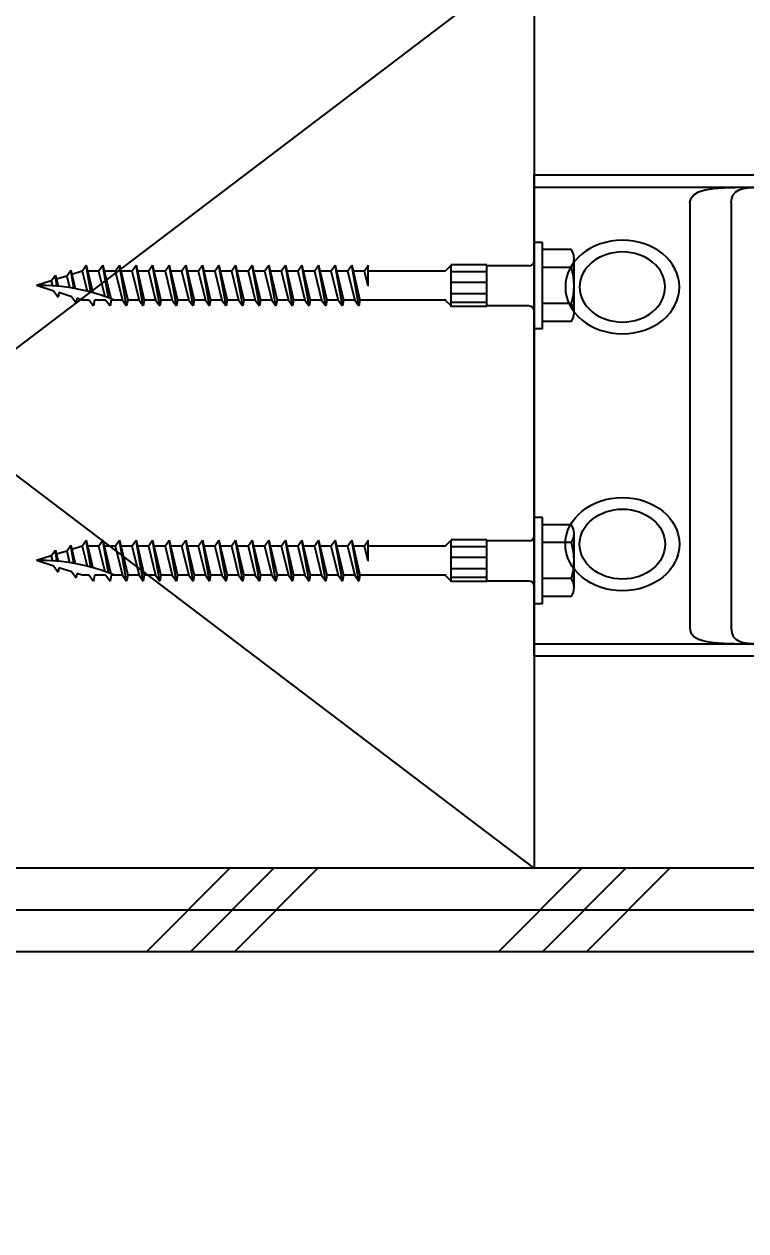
# Model space of a CAD drawing. Header units: inches. Extents: x -16404 to 14624, y -1591 to 16152.
# Drawn here: x 8305.34 to 8309.68, y 6149.86 to 6157.13 of the extents above; entities that cross this region are included whole.
import ezdxf
from ezdxf import colors
from ezdxf.entities.mleader import LeaderData, LeaderLine
from ezdxf.math import Vec2, Vec3

# ---------------------------------------------------------------- set-up
doc = ezdxf.new("R2010")
doc.units = ezdxf.units.IN
doc.header["$LTSCALE"] = 24
doc.header["$MEASUREMENT"] = 0
doc.linetypes.add('HIDDEN', pattern=[0.375, 0.25, -0.125])
doc.layers.get('0').update_dxf_attribs({"linetype": 'CONTINUOUS'})
doc.layers.add('DESIGNER COMMENTS', color=221, linetype='CONTINUOUS', plot=False)
for name, color, linetype in [('S-ANNO-NOTE', 4, 'CONTINUOUS'), ('S-FASTENERS', 1, 'CONTINUOUS'), ('S-SIMPSON', 2, 'CONTINUOUS'), ('S-TYP DETAIL BLOCKS', 1, 'CONTINUOUS'), ('S-WOOD', 3, 'CONTINUOUS')]:
    doc.layers.add(name, color=color, linetype=linetype)
doc.styles.add('Arial', font='arial.ttf', dxfattribs={"width": 0.85})

# ---------------------------------------------------------------- blocks, each defined once
blk = doc.blocks.new('_Open90')
at = {"color": 0, "linetype": 'ByBlock', "lineweight": -2}
for p, q in [((-0.5, 0.5), (0, 0)), ((0, 0), (-1, 0)), ((0, 0), (-0.5, -0.5))]:
    blk.add_line(p, q, dxfattribs=at)
blk = doc.blocks.new('HDU-TOP')
for p, q in [((1, -0.075), (-0.9998, -0.075)), ((-1.2809, -0.375), (1.2809, -0.375)), ((-1.3748, -0.7164), (-1.3748, -0.45)), ((1.3748, -0.7164), (1.3748, -0.45)), ((-1.375, -0.875), (-1.375, -0.874)), ((-0.5, -1.25), (-0.5, -1.375)), ((0.5, -1.25), (0.5, -1.375)), ((-1.2809, -2.375), (1.2809, -2.375))]:
    blk.add_line(p, q)
at = {"linetype": 'HIDDEN'}
for p, q in [((-1.2809, -0.625), (1.2809, -0.625)), ((-1.2809, -2.125), (1.2809, -2.125))]:
    blk.add_line(p, q, dxfattribs=at)
blk.add_lwpolyline([(-1.45, -3.3125), (-1.45, -0.4375, -0.414214), (-1.0125, 0), (1.0125, 0, -0.414214), (1.45, -0.4375), (1.45, -3.3125)], format="xyb", close=True)
for points in [[(-1.3755, -3.3125), (-1.375, -0.794), (-1.3748, -0.7164), (-1.3738, -0.644), (-1.3715, -0.578), (-1.3669, -0.5187), (-1.359, -0.4683), (-1.3472, -0.4283), (-1.3304, -0.3989), (-1.3082, -0.3809), (-1.2809, -0.375)], [(1.3755, -3.3125), (1.375, -0.794), (1.3748, -0.7164), (1.3738, -0.644), (1.3715, -0.578), (1.3669, -0.5187), (1.359, -0.4683), (1.3472, -0.4283), (1.3304, -0.3989), (1.3082, -0.3809), (1.2809, -0.375)], [(-1.2809, -2.375), (-1.3082, -2.3691), (-1.3304, -2.3511), (-1.3472, -2.3217), (-1.359, -2.2817), (-1.3669, -2.2313), (-1.3715, -2.172), (-1.3738, -2.106), (-1.3748, -2.0336), (-1.375, -1.956), (-1.375, -1.876)], [(1.2809, -2.375), (1.3082, -2.3691), (1.3304, -2.3511), (1.3472, -2.3217), (1.359, -2.2817), (1.3669, -2.2313), (1.3715, -2.172), (1.3738, -2.106), (1.3748, -2.0336), (1.375, -1.956), (1.375, -1.876)]]:
    blk.add_lwpolyline(points)
for points in [[(-1.2809, -2.125), (-1.3082, -2.122), (-1.3304, -2.1131), (-1.3472, -2.0983), (-1.359, -2.0783), (-1.3669, -2.0531), (-1.3715, -2.0235), (-1.3738, -1.9905), (-1.3748, -1.9543), (-1.375, -1.9155)], [(1.2809, -2.125), (1.3082, -2.122), (1.3304, -2.1131), (1.3472, -2.0983), (1.359, -2.0783), (1.3669, -2.0531), (1.3715, -2.0235), (1.3738, -1.9905), (1.3748, -1.9543), (1.375, -1.9155)]]:
    blk.add_lwpolyline(points, dxfattribs=at)
blk.add_circle((0, -1.3125), 0.3438)
for centre, radius, start, end in [((-0.9998, -0.45), 0.375, 90, 180), ((0.9998, -0.45), 0.375, 0, 90), ((0, -1.25), 0.5, 0, 180), ((0, -1.375), 0.5, 180, 0)]:
    blk.add_arc(centre, radius, start, end)
for centre, start, end in [((-1.2809, -0.7189), 90, 180), ((1.2809, -0.7189), 0, 90)]:
    blk.add_arc(centre, 0.0939, start, end, dxfattribs=at)
at = {"extrusion": (0, 0, -1)}
for major_axis in [(0, -0.3438), (0, -0.2578)]:
    blk.add_ellipse((-0.7744, -2.7812), major_axis=major_axis, ratio=0.818182, dxfattribs=at)
for major_axis in [(0, -0.3438), (0, -0.2578)]:
    blk.add_ellipse((0.7744, -2.7812), major_axis=major_axis, ratio=0.818182)
blk = doc.blocks.new('SDS.25X3-f')
at = {"layer": 'S-SIMPSON'}
for p, q in [((-0.2165, 0.2244), (-0.2165, 0.05)), ((0.1624, 0.24), (-0.1624, 0.24)), ((-0.1083, 0.2244), (-0.1083, 0.05)), ((0.1083, 0.2244), (0.1083, 0.05)), ((0.2165, 0.2244), (0.2165, 0.05)), ((0.26, 0.05), (-0.26, 0.05)), ((-0.26, 0.05), (-0.26, 0)), ((0.26, 0), (-0.26, 0)), ((0.26, 0.05), (0.26, 0)), ((-0.1259, -0.286), (-0.1259, -0.5)), ((0.1259, -0.286), (-0.1259, -0.286)), ((-0.0823, -0.286), (-0.0823, -0.5)), ((-0.0192, -0.286), (-0.0192, -0.5)), ((0.0494, -0.286), (0.0494, -0.5)), ((0.1018, -0.286), (0.1018, -0.5)), ((0.1259, -0.286), (0.1259, -0.5)), ((0.1276, -0.5), (-0.1242, -0.5)), ((-0.087, -0.536), (-0.123, -0.5)), ((0.123, -0.5), (0.087, -0.536)), ((-0.087, -0.536), (-0.087, -1)), ((-0.087, -0.5749), (-0.087, -1)), ((0.087, -0.5316), (0.087, -1.05)), ((0.087, -0.5316), (0.087, -1.05)), ((-0.087, -1.0249), (-0.123, -0.9997)), ((-0.087, -1.0249), (0, -1.0032)), ((0.087, -0.9816), (0.087, -1.05)), ((0.087, -0.9816), (0.087, -1.05)), ((0.087, -0.9816), (0.087, -1.05)), ((0.087, -0.9816), (0.087, -1.05)), ((-0.123, -1.0997), (0.087, -1.05)), ((-0.123, -1.0997), (0.087, -1.05)), ((0.123, -1.0563), (-0.123, -1.0997)), ((0.123, -1.0563), (-0.123, -1.0997)), ((-0.087, -1.0249), (-0.087, -1.0912)), ((-0.087, -1.0249), (-0.087, -1.0912)), ((-0.087, -1.0249), (-0.087, -1.0912)), ((-0.087, -1.0249), (-0.087, -1.0912)), ((-0.087, -1.0249), (-0.087, -1.0912)), ((-0.087, -1.0249), (-0.087, -1.0912)), ((-0.087, -1.0249), (-0.087, -1.0912)), ((-0.087, -1.0249), (-0.087, -1.0912)), ((-0.087, -1.1249), (0.087, -1.0816)), ((-0.087, -1.1249), (0.087, -1.0816)), ((0.087, -1.05), (0.123, -1.0563)), ((0.087, -1.05), (0.123, -1.0563)), ((0.087, -1.0816), (0.123, -1.0563)), ((0.087, -1.0816), (0.123, -1.0563)), ((0.087, -1.0816), (0.087, -1.15)), ((0.087, -1.0816), (0.087, -1.15)), ((0.087, -1.0816), (0.087, -1.15)), ((0.087, -1.0816), (0.087, -1.15)), ((0.087, -1.0816), (0.087, -1.15)), ((0.087, -1.0816), (0.087, -1.15)), ((0.087, -1.0816), (0.087, -1.15)), ((-0.087, -1.1249), (-0.123, -1.0997)), ((-0.087, -1.1249), (-0.123, -1.0997)), ((-0.123, -1.1997), (0.087, -1.15)), ((-0.123, -1.1997), (0.087, -1.15)), ((-0.123, -1.1997), (0.087, -1.15)), ((0.123, -1.1563), (-0.123, -1.1997)), ((0.123, -1.1563), (-0.123, -1.1997)), ((0.123, -1.1563), (-0.123, -1.1997)), ((-0.087, -1.1249), (-0.087, -1.1912)), ((-0.087, -1.1249), (-0.087, -1.1912)), ((-0.087, -1.1249), (-0.087, -1.1912)), ((-0.087, -1.1249), (-0.087, -1.1912)), ((-0.087, -1.1249), (-0.087, -1.1912)), ((-0.087, -1.1249), (-0.087, -1.1912)), ((-0.087, -1.1249), (-0.087, -1.1912)), ((0.087, -1.15), (0.123, -1.1563)), ((0.087, -1.15), (0.123, -1.1563)), ((0.087, -1.15), (0.123, -1.1563)), ((0.087, -1.1816), (0.123, -1.1563)), ((0.087, -1.1816), (0.123, -1.1563)), ((0.087, -1.1816), (0.123, -1.1563)), ((-0.087, -1.2249), (-0.123, -1.1997)), ((-0.087, -1.2249), (-0.123, -1.1997)), ((-0.087, -1.2249), (-0.123, -1.1997)), ((-0.087, -1.2249), (0.087, -1.1816)), ((-0.087, -1.2249), (0.087, -1.1816)), ((-0.087, -1.2249), (0.087, -1.1816)), ((-0.087, -1.2249), (-0.087, -1.2912)), ((-0.087, -1.2249), (-0.087, -1.2912)), ((-0.087, -1.2249), (-0.087, -1.2912)), ((-0.087, -1.2249), (-0.087, -1.2912)), ((-0.087, -1.2249), (-0.087, -1.2912)), ((0.087, -1.1816), (0.087, -1.25)), ((0.087, -1.1816), (0.087, -1.25)), ((0.087, -1.1816), (0.087, -1.25)), ((0.087, -1.1816), (0.087, -1.25)), ((0.087, -1.1816), (0.087, -1.25)), ((-0.123, -1.2997), (0.087, -1.25)), ((-0.123, -1.2997), (0.087, -1.25)), ((-0.123, -1.2997), (0.087, -1.25)), ((0.123, -1.2563), (-0.123, -1.2997)), ((0.123, -1.2563), (-0.123, -1.2997)), ((0.123, -1.2563), (-0.123, -1.2997)), ((-0.087, -1.3249), (-0.123, -1.2997)), ((-0.087, -1.3249), (-0.123, -1.2997)), ((-0.087, -1.3249), (-0.123, -1.2997)), ((-0.087, -1.3249), (0.087, -1.2816)), ((-0.087, -1.3249), (0.087, -1.2816)), ((-0.087, -1.3249), (0.087, -1.2816)), ((0.087, -1.25), (0.123, -1.2563)), ((0.087, -1.25), (0.123, -1.2563)), ((0.087, -1.25), (0.123, -1.2563)), ((0.087, -1.2816), (0.123, -1.2563)), ((0.087, -1.2816), (0.123, -1.2563)), ((0.087, -1.2816), (0.123, -1.2563)), ((0.087, -1.2816), (0.087, -1.35)), ((0.087, -1.2816), (0.087, -1.35)), ((0.087, -1.2816), (0.087, -1.35)), ((0.087, -1.2816), (0.087, -1.35)), ((0.087, -1.2816), (0.087, -1.35)), ((0.087, -1.2816), (0.087, -1.35)), ((0.087, -1.2816), (0.087, -1.35)), ((0.087, -1.2816), (0.087, -1.35)), ((-0.123, -1.3997), (0.087, -1.35)), ((-0.123, -1.3997), (0.087, -1.35)), ((-0.123, -1.3997), (0.087, -1.35)), ((-0.123, -1.3997), (0.087, -1.35)), ((0.123, -1.3563), (-0.123, -1.3997)), ((0.123, -1.3563), (-0.123, -1.3997)), ((0.123, -1.3563), (-0.123, -1.3997)), ((0.123, -1.3563), (-0.123, -1.3997)), ((-0.087, -1.3249), (-0.087, -1.3912)), ((-0.087, -1.3249), (-0.087, -1.3912)), ((-0.087, -1.3249), (-0.087, -1.3912)), ((-0.087, -1.3249), (-0.087, -1.3912)), ((-0.087, -1.3249), (-0.087, -1.3912)), ((-0.087, -1.3249), (-0.087, -1.3912)), ((-0.087, -1.3249), (-0.087, -1.3912)), ((-0.087, -1.3249), (-0.087, -1.3912)), ((0.087, -1.35), (0.123, -1.3563)), ((0.087, -1.35), (0.123, -1.3563)), ((0.087, -1.35), (0.123, -1.3563)), ((0.087, -1.35), (0.123, -1.3563)), ((0.087, -1.3816), (0.123, -1.3563)), ((0.087, -1.3816), (0.123, -1.3563)), ((0.087, -1.3816), (0.123, -1.3563)), ((0.087, -1.3816), (0.123, -1.3563)), ((-0.087, -1.4249), (-0.123, -1.3997)), ((-0.087, -1.4249), (-0.123, -1.3997)), ((-0.087, -1.4249), (-0.123, -1.3997)), ((-0.087, -1.4249), (-0.123, -1.3997)), ((-0.123, -1.4997), (0.087, -1.45)), ((-0.123, -1.4997), (0.087, -1.45)), ((-0.123, -1.4997), (0.087, -1.45)), ((-0.123, -1.4997), (0.087, -1.45)), ((-0.087, -1.4249), (0.087, -1.3816)), ((-0.087, -1.4249), (0.087, -1.3816)), ((-0.087, -1.4249), (0.087, -1.3816)), ((-0.087, -1.4249), (0.087, -1.3816)), ((-0.087, -1.4249), (-0.087, -1.4912)), ((-0.087, -1.4249), (-0.087, -1.4912)), ((-0.087, -1.4249), (-0.087, -1.4912)), ((-0.087, -1.4249), (-0.087, -1.4912)), ((-0.087, -1.4249), (-0.087, -1.4912)), ((-0.087, -1.4249), (-0.087, -1.4912)), ((0.087, -1.3816), (0.087, -1.45)), ((0.087, -1.3816), (0.087, -1.45)), ((0.087, -1.3816), (0.087, -1.45)), ((0.087, -1.3816), (0.087, -1.45)), ((0.087, -1.3816), (0.087, -1.45)), ((0.087, -1.3816), (0.087, -1.45)), ((0.087, -1.45), (0.123, -1.4563)), ((0.087, -1.45), (0.123, -1.4563)), ((0.087, -1.45), (0.123, -1.4563)), ((0.087, -1.45), (0.123, -1.4563)), ((0.123, -1.4563), (-0.123, -1.4997)), ((0.123, -1.4563), (-0.123, -1.4997)), ((0.123, -1.4563), (-0.123, -1.4997)), ((0.123, -1.4563), (-0.123, -1.4997)), ((-0.087, -1.5249), (-0.123, -1.4997)), ((-0.087, -1.5249), (-0.123, -1.4997)), ((-0.087, -1.5249), (-0.123, -1.4997)), ((-0.087, -1.5249), (-0.123, -1.4997)), ((-0.087, -1.5249), (-0.123, -1.4997)), ((-0.087, -1.5249), (0.087, -1.4816)), ((-0.087, -1.5249), (0.087, -1.4816)), ((-0.087, -1.5249), (0.087, -1.4816)), ((-0.087, -1.5249), (0.087, -1.4816)), ((-0.087, -1.5249), (0, -1.5032)), ((-0.087, -1.5249), (-0.087, -1.5912)), ((-0.087, -1.5249), (-0.087, -1.5912)), ((-0.087, -1.5249), (-0.087, -1.5912)), ((-0.087, -1.5249), (-0.087, -1.5912)), ((-0.087, -1.5249), (-0.087, -1.5912)), ((-0.087, -1.5249), (-0.087, -1.5912)), ((-0.087, -1.5249), (-0.087, -1.5912)), ((0.087, -1.4816), (0.123, -1.4563)), ((0.087, -1.4816), (0.123, -1.4563)), ((0.087, -1.4816), (0.123, -1.4563)), ((0.087, -1.4816), (0.123, -1.4563)), ((0.087, -1.4816), (0.087, -1.55)), ((0.087, -1.4816), (0.087, -1.55)), ((0.087, -1.4816), (0.087, -1.55)), ((0.087, -1.4816), (0.087, -1.55)), ((0.087, -1.4816), (0.087, -1.55)), ((0.087, -1.4816), (0.087, -1.55)), ((0.087, -1.4816), (0.087, -1.55)), ((-0.123, -1.5997), (0.087, -1.55)), ((-0.123, -1.5997), (0.087, -1.55)), ((-0.123, -1.5997), (0.087, -1.55)), ((-0.123, -1.5997), (0.087, -1.55)), ((0.123, -1.5563), (-0.123, -1.5997)), ((0.123, -1.5563), (-0.123, -1.5997)), ((0.123, -1.5563), (-0.123, -1.5997)), ((0.123, -1.5563), (-0.123, -1.5997)), ((-0.087, -1.6249), (0.087, -1.5816)), ((-0.087, -1.6249), (0.087, -1.5816)), ((-0.087, -1.6249), (0.087, -1.5816)), ((-0.087, -1.6249), (0.087, -1.5816)), ((0.087, -1.55), (0.123, -1.5563)), ((0.087, -1.55), (0.123, -1.5563)), ((0.087, -1.55), (0.123, -1.5563)), ((0.087, -1.55), (0.123, -1.5563)), ((0.087, -1.5816), (0.123, -1.5563)), ((0.087, -1.5816), (0.123, -1.5563)), ((0.087, -1.5816), (0.123, -1.5563)), ((0.087, -1.5816), (0.123, -1.5563)), ((0.087, -1.5816), (0.087, -1.65)), ((0.087, -1.5816), (0.087, -1.65)), ((0.087, -1.5816), (0.087, -1.65)), ((0.087, -1.5816), (0.087, -1.65)), ((0.087, -1.5816), (0.087, -1.65)), ((0.087, -1.5816), (0.087, -1.65)), ((0.087, -1.5816), (0.087, -1.65)), ((-0.087, -1.6249), (-0.123, -1.5997)), ((-0.087, -1.6249), (-0.123, -1.5997)), ((-0.087, -1.6249), (-0.123, -1.5997)), ((-0.087, -1.6249), (-0.123, -1.5997)), ((-0.123, -1.6997), (0.087, -1.65)), ((-0.123, -1.6997), (0.087, -1.65)), ((-0.123, -1.6997), (0.087, -1.65)), ((-0.123, -1.6997), (0.087, -1.65)), ((-0.123, -1.6997), (0.087, -1.65)), ((0.123, -1.6563), (-0.123, -1.6997)), ((0.123, -1.6563), (-0.123, -1.6997)), ((0.123, -1.6563), (-0.123, -1.6997)), ((0.123, -1.6563), (-0.123, -1.6997)), ((0.123, -1.6563), (-0.123, -1.6997)), ((-0.087, -1.6249), (-0.087, -1.6912)), ((-0.087, -1.6249), (-0.087, -1.6912)), ((-0.087, -1.6249), (-0.087, -1.6912)), ((-0.087, -1.6249), (-0.087, -1.6912)), ((-0.087, -1.6249), (-0.087, -1.6912)), ((-0.087, -1.6249), (-0.087, -1.6912)), ((-0.087, -1.6249), (-0.087, -1.6912)), ((0.087, -1.65), (0.123, -1.6563)), ((0.087, -1.65), (0.123, -1.6563)), ((0.087, -1.65), (0.123, -1.6563)), ((0.087, -1.65), (0.123, -1.6563)), ((0.087, -1.65), (0.123, -1.6563)), ((0.087, -1.6816), (0.123, -1.6563)), ((0.087, -1.6816), (0.123, -1.6563)), ((0.087, -1.6816), (0.123, -1.6563)), ((0.087, -1.6816), (0.123, -1.6563)), ((0.087, -1.6816), (0.123, -1.6563)), ((-0.087, -1.7249), (-0.123, -1.6997)), ((-0.087, -1.7249), (-0.123, -1.6997)), ((-0.087, -1.7249), (-0.123, -1.6997)), ((-0.087, -1.7249), (-0.123, -1.6997)), ((-0.087, -1.7249), (-0.123, -1.6997)), ((-0.087, -1.7249), (0.087, -1.6816)), ((-0.087, -1.7249), (0.087, -1.6816)), ((-0.087, -1.7249), (0.087, -1.6816)), ((-0.087, -1.7249), (0.087, -1.6816)), ((-0.087, -1.7249), (0.087, -1.6816)), ((-0.087, -1.7249), (-0.087, -1.7912)), ((-0.087, -1.7249), (-0.087, -1.7912)), ((-0.087, -1.7249), (-0.087, -1.7912)), ((-0.087, -1.7249), (-0.087, -1.7912)), ((0.087, -1.6816), (0.087, -1.75)), ((0.087, -1.6816), (0.087, -1.75)), ((0.087, -1.6816), (0.087, -1.75)), ((0.087, -1.6816), (0.087, -1.75)), ((-0.123, -1.7997), (0.087, -1.75)), ((-0.123, -1.7997), (0.087, -1.75)), ((-0.123, -1.7997), (0.087, -1.75)), ((-0.123, -1.7997), (0.087, -1.75)), ((0.123, -1.7563), (-0.123, -1.7997)), ((0.123, -1.7563), (-0.123, -1.7997)), ((0.123, -1.7563), (-0.123, -1.7997)), ((0.123, -1.7563), (-0.123, -1.7997)), ((-0.087, -1.8249), (-0.123, -1.7997)), ((-0.087, -1.8249), (-0.123, -1.7997)), ((-0.087, -1.8249), (-0.123, -1.7997)), ((-0.087, -1.8249), (-0.123, -1.7997)), ((-0.087, -1.8249), (0.087, -1.7816)), ((-0.087, -1.8249), (0.087, -1.7816)), ((-0.087, -1.8249), (0.087, -1.7816)), ((-0.087, -1.8249), (0.087, -1.7816)), ((0.087, -1.75), (0.123, -1.7563)), ((0.087, -1.75), (0.123, -1.7563)), ((0.087, -1.75), (0.123, -1.7563)), ((0.087, -1.75), (0.123, -1.7563)), ((0.087, -1.7816), (0.123, -1.7563)), ((0.087, -1.7816), (0.123, -1.7563)), ((0.087, -1.7816), (0.123, -1.7563)), ((0.087, -1.7816), (0.123, -1.7563)), ((0.087, -1.7816), (0.087, -1.85)), ((0.087, -1.7816), (0.087, -1.85)), ((0.087, -1.7816), (0.087, -1.85)), ((0.087, -1.7816), (0.087, -1.85)), ((0.087, -1.7816), (0.087, -1.85)), ((0.087, -1.7816), (0.087, -1.85)), ((-0.123, -1.8997), (0.087, -1.85)), ((-0.123, -1.8997), (0.087, -1.85)), ((-0.123, -1.8997), (0.087, -1.85)), ((-0.123, -1.8997), (0.087, -1.85)), ((0.123, -1.8563), (-0.123, -1.8997)), ((0.123, -1.8563), (-0.123, -1.8997)), ((0.123, -1.8563), (-0.123, -1.8997)), ((0.123, -1.8563), (-0.123, -1.8997)), ((-0.087, -1.8249), (-0.087, -1.8912)), ((-0.087, -1.8249), (-0.087, -1.8912)), ((-0.087, -1.8249), (-0.087, -1.8912)), ((-0.087, -1.8249), (-0.087, -1.8912)), ((-0.087, -1.8249), (-0.087, -1.8912)), ((-0.087, -1.8249), (-0.087, -1.8912)), ((-0.087, -1.9249), (0.087, -1.8816)), ((-0.087, -1.9249), (0.087, -1.8816)), ((-0.087, -1.9249), (0.087, -1.8816)), ((-0.087, -1.9249), (0.087, -1.8816)), ((0.087, -1.85), (0.123, -1.8563)), ((0.087, -1.85), (0.123, -1.8563)), ((0.087, -1.85), (0.123, -1.8563)), ((0.087, -1.85), (0.123, -1.8563)), ((0.087, -1.8816), (0.123, -1.8563)), ((0.087, -1.8816), (0.123, -1.8563)), ((0.087, -1.8816), (0.123, -1.8563)), ((0.087, -1.8816), (0.123, -1.8563)), ((0.087, -1.8816), (0.087, -1.95)), ((0.087, -1.8816), (0.087, -1.95)), ((0.087, -1.8816), (0.087, -1.95)), ((0.087, -1.8816), (0.087, -1.95)), ((-0.087, -1.9249), (-0.123, -1.8997)), ((-0.087, -1.9249), (-0.123, -1.8997)), ((-0.087, -1.9249), (-0.123, -1.8997)), ((-0.087, -1.9249), (-0.123, -1.8997)), ((-0.123, -1.9997), (0.087, -1.95)), ((-0.123, -1.9997), (0.087, -1.95)), ((-0.123, -1.9997), (0.087, -1.95)), ((-0.123, -1.9997), (0.087, -1.95)), ((0.123, -1.9563), (-0.123, -1.9997)), ((0.123, -1.9563), (-0.123, -1.9997)), ((0.123, -1.9563), (-0.123, -1.9997)), ((0.123, -1.9563), (-0.123, -1.9997)), ((-0.087, -1.9249), (-0.087, -1.9912)), ((-0.087, -1.9249), (-0.087, -1.9912)), ((-0.087, -1.9249), (-0.087, -1.9912)), ((-0.087, -1.9249), (-0.087, -1.9912)), ((0.087, -1.95), (0.123, -1.9563)), ((0.087, -1.95), (0.123, -1.9563)), ((0.087, -1.95), (0.123, -1.9563)), ((0.087, -1.95), (0.123, -1.9563)), ((0.087, -1.9816), (0.123, -1.9563)), ((0.087, -1.9816), (0.123, -1.9563)), ((0.087, -1.9816), (0.123, -1.9563)), ((0.087, -1.9816), (0.123, -1.9563)), ((-0.087, -2.0249), (-0.123, -1.9997)), ((-0.087, -2.0249), (-0.123, -1.9997)), ((-0.087, -2.0249), (-0.123, -1.9997)), ((-0.087, -2.0249), (-0.123, -1.9997)), ((-0.087, -2.0249), (0.087, -1.9816)), ((-0.087, -2.0249), (0.087, -1.9816)), ((-0.087, -2.0249), (0.087, -1.9816)), ((-0.087, -2.0249), (0.087, -1.9816)), ((-0.087, -2.0249), (-0.087, -2.0912)), ((0.087, -1.9816), (0.087, -2.05)), ((-0.123, -2.0997), (0.087, -2.05)), ((-0.123, -2.0997), (0.087, -2.05)), ((0.123, -2.0563), (-0.123, -2.0997)), ((0.123, -2.0563), (-0.123, -2.0997)), ((-0.087, -2.1249), (-0.123, -2.0997)), ((-0.087, -2.1249), (-0.123, -2.0997)), ((-0.087, -2.1249), (0.087, -2.0816)), ((-0.087, -2.1249), (0.087, -2.0816)), ((0.087, -2.05), (0.123, -2.0563)), ((0.087, -2.05), (0.123, -2.0563)), ((0.087, -2.0816), (0.123, -2.0563)), ((0.087, -2.0816), (0.123, -2.0563)), ((0.087, -2.0816), (0.087, -2.15)), ((0.087, -2.0816), (0.087, -2.15)), ((-0.123, -2.1997), (0.087, -2.15)), ((-0.123, -2.1997), (0.087, -2.15)), ((0.123, -2.1563), (-0.123, -2.1997)), ((0.123, -2.1563), (-0.123, -2.1997)), ((-0.087, -2.1249), (-0.087, -2.1912)), ((-0.087, -2.1249), (-0.087, -2.1912)), ((0.087, -2.15), (0.123, -2.1563)), ((0.087, -2.15), (0.123, -2.1563)), ((0.087, -2.1816), (0.123, -2.1563)), ((0.087, -2.1816), (0.123, -2.1563)), ((-0.087, -2.2249), (-0.123, -2.1997)), ((-0.087, -2.2249), (-0.123, -2.1997)), ((-0.123, -2.2997), (0.087, -2.25)), ((-0.087, -2.2249), (0.087, -2.1816)), ((-0.087, -2.2249), (0.087, -2.1816)), ((-0.087, -2.2249), (-0.087, -2.2912)), ((0.087, -2.1816), (0.087, -2.25)), ((0.087, -2.25), (0.123, -2.2563)), ((0.123, -2.2563), (-0.123, -2.2997)), ((-0.087, -2.3249), (-0.123, -2.2997)), ((-0.087, -2.3249), (0.087, -2.2816)), ((-0.087, -2.3249), (-0.087, -2.3912)), ((0.087, -2.2816), (0.123, -2.2563)), ((0.087, -2.2816), (0.087, -2.35)), ((-0.123, -2.3997), (0.087, -2.35)), ((0.123, -2.3563), (-0.123, -2.3997)), ((-0.087, -2.4249), (0.087, -2.3816)), ((0.087, -2.35), (0.123, -2.3563)), ((0.087, -2.3816), (0.123, -2.3563)), ((0.087, -2.3816), (0.087, -2.45)), ((-0.087, -2.4249), (-0.123, -2.3997)), ((-0.123, -2.4997), (0.087, -2.45)), ((0.123, -2.4563), (-0.123, -2.4997)), ((-0.087, -2.4249), (-0.087, -2.4912)), ((0.087, -2.45), (0.123, -2.4563)), ((0.087, -2.4816), (0.123, -2.4563)), ((-0.087, -2.5249), (-0.123, -2.4997)), ((-0.087, -2.5249), (0.087, -2.4816)), ((-0.087, -2.5249), (-0.087, -2.5912)), ((0.087, -2.4816), (0.087, -2.55)), ((-0.123, -2.5997), (0.0787, -2.552)), ((0.0737, -2.565), (-0.123, -2.5997)), ((-0.087, -2.6249), (-0.123, -2.5997)), ((-0.087, -2.6249), (0.0658, -2.5869)), ((0.087, -2.55), (0.123, -2.5563)), ((0.087, -2.5816), (0.123, -2.5563)), ((0.087, -2.5816), (0.087, -2.65)), ((-0.1227, -2.6997), (0.0425, -2.6605)), ((0.0396, -2.6711), (-0.1227, -2.6997)), ((-0.087, -2.6249), (-0.087, -2.6912)), ((0.087, -2.65), (0.123, -2.6563)), ((0.087, -2.6816), (0.123, -2.6563)), ((0.087, -2.6816), (0.087, -2.7241)), ((-0.0867, -2.7249), (-0.1227, -2.6997)), ((-0.0867, -2.7249), (0.0334, -2.6949)), ((-0.0867, -2.7249), (-0.0673, -2.7865)), ((0.0673, -2.7865), (0.1033, -2.7613)), ((0.087, -2.7241), (0.0768, -2.7566)), ((0.0768, -2.7566), (0.1033, -2.7613)), ((-0.0931, -2.7926), (0.0182, -2.7663)), ((0.0166, -2.7751), (-0.0931, -2.7926)), ((-0.0575, -2.8176), (-0.0931, -2.7926)), ((-0.0575, -2.8176), (0.0126, -2.8001)), ((-0.0575, -2.8176), (-0.038, -2.8796)), ((0.0673, -2.7865), (0.0425, -2.8651)), ((-0.0635, -2.8856), (0.0043, -2.8696)), ((0.0036, -2.8774), (-0.0635, -2.8856)), ((-0.0283, -2.9103), (-0.0635, -2.8856)), ((-0.0283, -2.9103), (0.0018, -2.9028)), ((0.0331, -2.895), (0, -3)), ((0.0331, -2.895), (0.0691, -2.8698)), ((0.0425, -2.8651), (0.0691, -2.8698)), ((-0.0283, -2.9103), (0, -3))]:
    blk.add_line(p, q, dxfattribs=at)
for points in [[(-0.1187, -0.0312), (-0.1187, -0.286)], [(0.123, -0.0312), (0.123, -0.286)], [(0, -0.5), (-0.1259, -0.5)], [(0, -1.0032), (0, -1), (-0.1226, -1)]]:
    blk.add_lwpolyline(points, dxfattribs=at)
for centre, radius, start, end in [((-0.1624, 0.1384), 0.1016, 57.79577, 122.20423), ((0, -0.1428), 0.3828, 73.57358, 106.42642), ((0.1624, 0.1384), 0.1016, 57.79577, 122.20423), ((-0.15, -0.0312), 0.0312, 0, 90), ((0.1543, -0.0312), 0.0312, 90, 180), ((1.1585, -2.9726), 1.1588, 157.61471, 181.35638)]:
    blk.add_arc(centre, radius, start, end, dxfattribs=at)
blk = doc.blocks.new('*U166')
at = {"layer": 'S-FASTENERS'}
blk.add_blockref('SDS.25X3-f', (0, 0), dxfattribs=at)
blk = doc.blocks.new('*U878')
blk.add_lwpolyline([(5.5, -7.25), (0, -7.25), (0, 0), (5.5, 0)], close=True)
at = {"layer": 'S-WOOD', "color": 2}
for p, q in [((5.5, -7.25), (0, 0)), ((5.5, 0), (0, -7.25))]:
    blk.add_line(p, q, dxfattribs=at)
blk = doc.blocks.new('Se_DOUBLE-SIDED INTERIOR SHEAR WALL')
at = {"layer": 'S-WOOD', "linetype": 'Continuous'}
h = blk.add_hatch(dxfattribs=at)
h.set_pattern_fill('PLAST', color=1, scale=6, angle=45, style=0)
h.set_pattern_definition([(45, (2135.6363, -2845.0261), (-1.0606602, 1.0606602), []), (45, (2135.5037, -2844.8935), (-1.0606602, 1.0606602), []), (45, (2135.3711, -2844.761), (-1.0606602, 1.0606602), [])])
h.paths.add_polyline_path([(15.35371, 54.71677), (65.85371, 54.71677), (65.85371, 55.21677), (15.35371, 55.21677)])
at = {"layer": 'S-WOOD', "color": 1}
blk.add_line((15.35371, 54.96677), (65.85371, 54.96677), dxfattribs=at)
at = {"layer": 'S-WOOD'}
blk.add_lwpolyline([(15.35371, 54.71677), (65.85371, 54.71677), (65.85371, 55.21677), (15.35371, 55.21677)], close=True, dxfattribs=at)
at = {"layer": 'S-SIMPSON', "rotation": 270}
for name, p in [('HDU-TOP', (48.41621, 57.94372)), ('*U166', (45.10371, 58.72664)), ('*U166', (45.10371, 57.07001))]:
    blk.add_blockref(name, p, dxfattribs=at)
at = {"layer": 'S-WOOD', "rotation": 270}
blk.add_blockref('*U878', (45.10371, 60.71677), dxfattribs=at)
blk = doc.blocks.new('Se_SHEAR WALL PANEL EDGE BLOCKING')
at = {"layer": 'S-ANNO-NOTE'}
ml = blk.add_multileader_mtext('Standard', dxfattribs=at)
ml.set_content('\\A1;10d NAILS @ E.N. SPACING', color=4, style='Arial')
ml.set_leader_properties(color=2)
ml.build(insert=Vec2(0, 0))
ml.multileader.update_dxf_attribs({"dogleg_length": 0.36, "arrow_head_size": 1.3125, "scale": 12})
ctx = ml.context
ctx.base_point, ctx.scale, ctx.char_height, ctx.arrow_head_size, ctx.landing_gap_size, ctx.plane_origin = Vec3(48.60455, 59.67268), 12, 1.125, 1.3125, 1.08, Vec3(7.25745, 354.20359)
notes = []
notes.append((ctx, [(0, (1, 1, 0), (47.10455, 59.67268), (1, 0), 1.5, [(0, [(42.35455, 64.35405)], 0, [])])]))
ctx.mtext.insert, ctx.mtext.width, ctx.mtext.flow_direction = Vec3(49.68455, 60.24478), 9.6746946, 5
for ctx, leaders in notes:
    for number, flags, end, landing, length, lines in leaders:
        leader = LeaderData()
        leader.index, (leader.has_last_leader_line, leader.has_dogleg_vector, leader.attachment_direction) = number, flags
        leader.last_leader_point, leader.dogleg_vector, leader.dogleg_length = Vec3(end), Vec3(landing), length
        for number, points, colour, breaks in lines:
            line = LeaderLine()
            line.index, line.vertices, line.color, line.breaks = number, Vec3.list(points), colors.encode_raw_color(colour), breaks
            leader.lines.append(line)
        ctx.leaders.append(leader)

msp = doc.modelspace()

# ---------------------------------------------------------------- block references
at = {"layer": 'S-TYP DETAIL BLOCKS'}
for name, p in [('Se_DOUBLE-SIDED INTERIOR SHEAR WALL', (8263.30569, 6096.82433)), ('Se_SHEAR WALL PANEL EDGE BLOCKING', (8174.59659, 6096.82433))]:
    msp.add_blockref(name, p, dxfattribs=at)

# ---------------------------------------------------------------- leaders
at = {"layer": 'DESIGNER COMMENTS'}
ml = msp.add_multileader_mtext('Standard', dxfattribs=at)
ml.set_content('\\A1;{\\L\\C256;IMPORTANT DESIGNER NOTE:\\l IF YOUR LEDGER DOES NOT ALLOW FOR THE FULL DEPTH OF NAILS SPECIFIED IN THIS CHART.  USE THE CHART TO THE RIGHT AND APPLY ALLOWABLE LOAD REDUCTION FACTOR (REF. PG. 22 OF SIMPSON CATALOG C-C-2019)}', color=4, style='Arial')
ml.set_leader_properties(color=256)
ml.set_arrow_properties(name='OPEN90')
ml.build(insert=Vec2(0, 0))
ml.multileader.update_dxf_attribs({"dogleg_length": 0.36, "arrow_head_size": 5.25, "scale": 48})
ctx = ml.context
ctx.base_point, ctx.scale, ctx.char_height, ctx.arrow_head_size, ctx.landing_gap_size, ctx.plane_origin = Vec3(7749.57679, 7516.2281), 48, 6, 5.25, 4.32, Vec3(7940.50091, 7764.19966)
notes = []
notes.append((ctx, [(0, (0, 0, 0), (0, 0), (1, 0), 1, [])]))
ctx.mtext.insert, ctx.mtext.width, ctx.mtext.defined_height, ctx.mtext.flow_direction = Vec3(7753.89679, 7520.11009), 143.1324041, 28.50097, 5
ml = msp.add_multileader_mtext('Standard', dxfattribs=at)
ml.set_content('\\A1;{\\L\\C256;IMPORTANT DESIGNER NOTE:\\l IF YOUR LEDGER DOES NOT ALLOW FOR THE FULL DEPTH OF NAILS SPECIFIED IN THIS CHART.  USE THE CHART TO THE RIGHT AND APPLY ALLOWABLE LOAD REDUCTION FACTOR (REF. PG. 22 OF SIMPSON CATALOG C-C-2019)}', color=4, style='Arial')
ml.set_leader_properties(color=256)
ml.set_arrow_properties(name='OPEN90')
ml.build(insert=Vec2(0, 0))
ml.multileader.update_dxf_attribs({"dogleg_length": 0.36, "arrow_head_size": 5.25, "scale": 48})
ctx = ml.context
ctx.base_point, ctx.scale, ctx.char_height, ctx.arrow_head_size, ctx.landing_gap_size, ctx.plane_origin = Vec3(1680.51869, 7333.32569), 48, 6, 5.25, 4.32, Vec3(1871.4428, 7581.29725)
notes.append((ctx, [(0, (0, 0, 0), (0, 0), (1, 0), 1, [])]))
ctx.mtext.insert, ctx.mtext.width, ctx.mtext.defined_height, ctx.mtext.flow_direction = Vec3(1684.83869, 7337.20768), 143.1324041, 28.50097, 5
for ctx, leaders in notes:
    for number, flags, end, landing, length, lines in leaders:
        leader = LeaderData()
        leader.index, (leader.has_last_leader_line, leader.has_dogleg_vector, leader.attachment_direction) = number, flags
        leader.last_leader_point, leader.dogleg_vector, leader.dogleg_length = Vec3(end), Vec3(landing), length
        for number, points, colour, breaks in lines:
            line = LeaderLine()
            line.index, line.vertices, line.color, line.breaks = number, Vec3.list(points), colors.encode_raw_color(colour), breaks
            leader.lines.append(line)
        ctx.leaders.append(leader)

doc.saveas('drawing.dxf')
